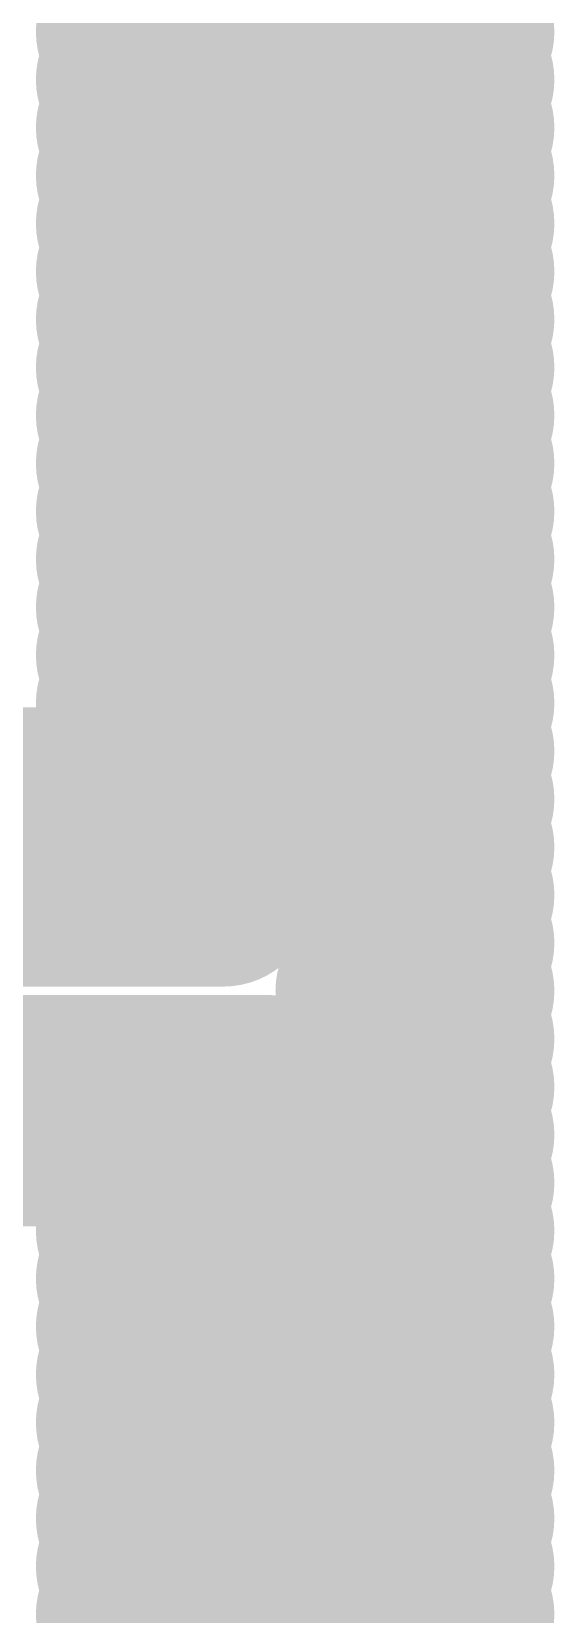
# Model space of a CAD drawing. Header units: inches. Extents: x -4.4 to 45.3, y -0.3 to 53.7.
# Drawn here: x 21.71 to 21.927, y 11.065 to 11.723 of the extents above; entities that cross this region are included whole.
import ezdxf

# ---------------------------------------------------------------- set-up
doc = ezdxf.new("R2010")
doc.units = ezdxf.units.IN
doc.layers.add('Bottom Overlay', color=54, linetype='Continuous')

msp = doc.modelspace()

# ---------------------------------------------------------------- linework, layer by layer
at = {"layer": 'Bottom Overlay'}
for points in [[(21.74977, 11.74286, 0.0762, 0.0762, 0), (21.80959, 11.74286, 0.0762, 0.0762, 0)], [(21.84947, 11.74286, 0.0762, 0.0762, 0), (21.88935, 11.74286, 0.0762, 0.0762, 0)], [(21.74977, 11.72293, 0.0762, 0.0762, 0), (21.80959, 11.72293, 0.0762, 0.0762, 0)], [(21.84947, 11.72293, 0.0762, 0.0762, 0), (21.88935, 11.72293, 0.0762, 0.0762, 0)], [(21.74977, 11.70298, 0.0762, 0.0762, 0), (21.80959, 11.70298, 0.0762, 0.0762, 0)], [(21.84947, 11.70298, 0.0762, 0.0762, 0), (21.88935, 11.70298, 0.0762, 0.0762, 0)], [(21.74977, 11.68304, 0.0762, 0.0762, 0), (21.80959, 11.68304, 0.0762, 0.0762, 0)], [(21.84947, 11.68304, 0.0762, 0.0762, 0), (21.88935, 11.68304, 0.0762, 0.0762, 0)], [(21.74977, 11.6631, 0.0762, 0.0762, 0), (21.80959, 11.6631, 0.0762, 0.0762, 0)], [(21.84947, 11.6631, 0.0762, 0.0762, 0), (21.88935, 11.6631, 0.0762, 0.0762, 0)], [(21.74977, 11.64316, 0.0762, 0.0762, 0), (21.80959, 11.64316, 0.0762, 0.0762, 0)], [(21.84947, 11.64316, 0.0762, 0.0762, 0), (21.88935, 11.64316, 0.0762, 0.0762, 0)], [(21.74977, 11.62322, 0.0762, 0.0762, 0), (21.80959, 11.62322, 0.0762, 0.0762, 0)], [(21.84947, 11.62322, 0.0762, 0.0762, 0), (21.88935, 11.62322, 0.0762, 0.0762, 0)], [(21.74977, 11.60328, 0.0762, 0.0762, 0), (21.80959, 11.60328, 0.0762, 0.0762, 0)], [(21.84947, 11.60328, 0.0762, 0.0762, 0), (21.88935, 11.60328, 0.0762, 0.0762, 0)], [(21.74977, 11.58334, 0.0762, 0.0762, 0), (21.80959, 11.58334, 0.0762, 0.0762, 0)], [(21.84947, 11.58334, 0.0762, 0.0762, 0), (21.88935, 11.58334, 0.0762, 0.0762, 0)], [(21.74977, 11.5634, 0.0762, 0.0762, 0), (21.80959, 11.5634, 0.0762, 0.0762, 0)], [(21.84947, 11.5634, 0.0762, 0.0762, 0), (21.88935, 11.5634, 0.0762, 0.0762, 0)], [(21.74977, 11.54346, 0.0762, 0.0762, 0), (21.80959, 11.54346, 0.0762, 0.0762, 0)], [(21.84947, 11.54346, 0.0762, 0.0762, 0), (21.88935, 11.54346, 0.0762, 0.0762, 0)], [(21.74977, 11.52352, 0.0762, 0.0762, 0), (21.80959, 11.52352, 0.0762, 0.0762, 0)], [(21.84947, 11.52352, 0.0762, 0.0762, 0), (21.88935, 11.52352, 0.0762, 0.0762, 0)], [(21.74977, 11.50358, 0.0762, 0.0762, 0), (21.80959, 11.50358, 0.0762, 0.0762, 0)], [(21.84947, 11.50358, 0.0762, 0.0762, 0), (21.88935, 11.50358, 0.0762, 0.0762, 0)], [(21.74977, 11.48364, 0.0762, 0.0762, 0), (21.80959, 11.48364, 0.0762, 0.0762, 0)], [(21.84947, 11.48364, 0.0762, 0.0762, 0), (21.88935, 11.48364, 0.0762, 0.0762, 0)], [(21.74977, 11.4637, 0.0762, 0.0762, 0), (21.80959, 11.4637, 0.0762, 0.0762, 0)], [(21.84947, 11.4637, 0.0762, 0.0762, 0), (21.88935, 11.4637, 0.0762, 0.0762, 0)], [(21.74977, 11.44376, 0.0762, 0.0762, 0), (21.80959, 11.44376, 0.0762, 0.0762, 0)], [(21.84947, 11.44376, 0.0762, 0.0762, 0), (21.88935, 11.44376, 0.0762, 0.0762, 0)], [(21.74977, 11.42382, 0.0762, 0.0762, 0), (21.80959, 11.42382, 0.0762, 0.0762, 0)], [(21.84947, 11.42382, 0.0762, 0.0762, 0), (21.88935, 11.42382, 0.0762, 0.0762, 0)], [(20.45366, 11.40388, 0.0762, 0.0762, 0), (21.80959, 11.40388, 0.0762, 0.0762, 0)], [(21.84947, 11.40388, 0.0762, 0.0762, 0), (21.88935, 11.40388, 0.0762, 0.0762, 0)], [(20.45366, 11.38394, 0.0762, 0.0762, 0), (21.80959, 11.38394, 0.0762, 0.0762, 0)], [(21.84947, 11.38394, 0.0762, 0.0762, 0), (21.88935, 11.38394, 0.0762, 0.0762, 0)], [(20.45366, 11.364, 0.0762, 0.0762, 0), (21.78965, 11.364, 0.0762, 0.0762, 0)], [(21.84947, 11.364, 0.0762, 0.0762, 0), (21.88935, 11.364, 0.0762, 0.0762, 0)], [(21.84947, 11.34406, 0.0762, 0.0762, 0), (21.88935, 11.34406, 0.0762, 0.0762, 0)], [(21.84947, 11.32412, 0.0762, 0.0762, 0), (21.88935, 11.32412, 0.0762, 0.0762, 0)], [(21.84947, 11.30418, 0.0762, 0.0762, 0), (21.88935, 11.30418, 0.0762, 0.0762, 0)], [(20.45366, 11.28424, 0.0762, 0.0762, 0), (21.80959, 11.28424, 0.0762, 0.0762, 0)], [(21.84947, 11.28424, 0.0762, 0.0762, 0), (21.88935, 11.28424, 0.0762, 0.0762, 0)], [(20.45366, 11.2643, 0.0762, 0.0762, 0), (21.80959, 11.2643, 0.0762, 0.0762, 0)], [(21.84947, 11.2643, 0.0762, 0.0762, 0), (21.88935, 11.2643, 0.0762, 0.0762, 0)], [(21.74977, 11.24436, 0.0762, 0.0762, 0), (21.80959, 11.24436, 0.0762, 0.0762, 0)], [(21.84947, 11.24436, 0.0762, 0.0762, 0), (21.88935, 11.24436, 0.0762, 0.0762, 0)], [(21.74977, 11.22442, 0.0762, 0.0762, 0), (21.80959, 11.22442, 0.0762, 0.0762, 0)], [(21.84947, 11.22442, 0.0762, 0.0762, 0), (21.88935, 11.22442, 0.0762, 0.0762, 0)], [(21.74977, 11.20448, 0.0762, 0.0762, 0), (21.80959, 11.20448, 0.0762, 0.0762, 0)], [(21.84947, 11.20448, 0.0762, 0.0762, 0), (21.88935, 11.20448, 0.0762, 0.0762, 0)], [(21.74977, 11.18454, 0.0762, 0.0762, 0), (21.80959, 11.18454, 0.0762, 0.0762, 0)], [(21.84947, 11.18454, 0.0762, 0.0762, 0), (21.88935, 11.18454, 0.0762, 0.0762, 0)], [(21.74977, 11.1646, 0.0762, 0.0762, 0), (21.80959, 11.1646, 0.0762, 0.0762, 0)], [(21.84947, 11.1646, 0.0762, 0.0762, 0), (21.88935, 11.1646, 0.0762, 0.0762, 0)], [(21.74977, 11.14466, 0.0762, 0.0762, 0), (21.80959, 11.14466, 0.0762, 0.0762, 0)], [(21.84947, 11.14466, 0.0762, 0.0762, 0), (21.88935, 11.14466, 0.0762, 0.0762, 0)], [(21.74977, 11.12472, 0.0762, 0.0762, 0), (21.80959, 11.12472, 0.0762, 0.0762, 0)], [(21.84947, 11.12472, 0.0762, 0.0762, 0), (21.88935, 11.12472, 0.0762, 0.0762, 0)], [(21.74977, 11.10478, 0.0762, 0.0762, 0), (21.80959, 11.10478, 0.0762, 0.0762, 0)], [(21.84947, 11.10478, 0.0762, 0.0762, 0), (21.88935, 11.10478, 0.0762, 0.0762, 0)], [(21.74977, 11.08484, 0.0762, 0.0762, 0), (21.80959, 11.08484, 0.0762, 0.0762, 0)], [(21.84947, 11.08484, 0.0762, 0.0762, 0), (21.88935, 11.08484, 0.0762, 0.0762, 0)], [(21.74977, 11.0649, 0.0762, 0.0762, 0), (21.80959, 11.0649, 0.0762, 0.0762, 0)], [(21.84947, 11.0649, 0.0762, 0.0762, 0), (21.88935, 11.0649, 0.0762, 0.0762, 0)], [(21.74977, 11.04496, 0.0762, 0.0762, 0), (21.80959, 11.04496, 0.0762, 0.0762, 0)], [(21.84947, 11.04496, 0.0762, 0.0762, 0), (21.88935, 11.04496, 0.0762, 0.0762, 0)]]:
    msp.add_lwpolyline(points, format="xyseb", dxfattribs=at)
for points in [[(21.73072, 11.74286, 0.0381, 0.0381, 1), (21.76882, 11.74286, 0.0381, 0.0381, 1)], [(21.79054, 11.74286, 0.0381, 0.0381, 1), (21.82864, 11.74286, 0.0381, 0.0381, 1)], [(21.83042, 11.74286, 0.0381, 0.0381, 1), (21.86852, 11.74286, 0.0381, 0.0381, 1)], [(21.8703, 11.74286, 0.0381, 0.0381, 1), (21.9084, 11.74286, 0.0381, 0.0381, 1)], [(21.73072, 11.72293, 0.0381, 0.0381, 1), (21.76882, 11.72293, 0.0381, 0.0381, 1)], [(21.79054, 11.72293, 0.0381, 0.0381, 1), (21.82864, 11.72293, 0.0381, 0.0381, 1)], [(21.83042, 11.72293, 0.0381, 0.0381, 1), (21.86852, 11.72293, 0.0381, 0.0381, 1)], [(21.8703, 11.72293, 0.0381, 0.0381, 1), (21.9084, 11.72293, 0.0381, 0.0381, 1)], [(21.73072, 11.70298, 0.0381, 0.0381, 1), (21.76882, 11.70298, 0.0381, 0.0381, 1)], [(21.79054, 11.70298, 0.0381, 0.0381, 1), (21.82864, 11.70298, 0.0381, 0.0381, 1)], [(21.83042, 11.70298, 0.0381, 0.0381, 1), (21.86852, 11.70298, 0.0381, 0.0381, 1)], [(21.8703, 11.70298, 0.0381, 0.0381, 1), (21.9084, 11.70298, 0.0381, 0.0381, 1)], [(21.73072, 11.68304, 0.0381, 0.0381, 1), (21.76882, 11.68304, 0.0381, 0.0381, 1)], [(21.79054, 11.68304, 0.0381, 0.0381, 1), (21.82864, 11.68304, 0.0381, 0.0381, 1)], [(21.83042, 11.68304, 0.0381, 0.0381, 1), (21.86852, 11.68304, 0.0381, 0.0381, 1)], [(21.8703, 11.68304, 0.0381, 0.0381, 1), (21.9084, 11.68304, 0.0381, 0.0381, 1)], [(21.73072, 11.6631, 0.0381, 0.0381, 1), (21.76882, 11.6631, 0.0381, 0.0381, 1)], [(21.79054, 11.6631, 0.0381, 0.0381, 1), (21.82864, 11.6631, 0.0381, 0.0381, 1)], [(21.83042, 11.6631, 0.0381, 0.0381, 1), (21.86852, 11.6631, 0.0381, 0.0381, 1)], [(21.8703, 11.6631, 0.0381, 0.0381, 1), (21.9084, 11.6631, 0.0381, 0.0381, 1)], [(21.73072, 11.64316, 0.0381, 0.0381, 1), (21.76882, 11.64316, 0.0381, 0.0381, 1)], [(21.79054, 11.64316, 0.0381, 0.0381, 1), (21.82864, 11.64316, 0.0381, 0.0381, 1)], [(21.83042, 11.64316, 0.0381, 0.0381, 1), (21.86852, 11.64316, 0.0381, 0.0381, 1)], [(21.8703, 11.64316, 0.0381, 0.0381, 1), (21.9084, 11.64316, 0.0381, 0.0381, 1)], [(21.73072, 11.62322, 0.0381, 0.0381, 1), (21.76882, 11.62322, 0.0381, 0.0381, 1)], [(21.79054, 11.62322, 0.0381, 0.0381, 1), (21.82864, 11.62322, 0.0381, 0.0381, 1)], [(21.83042, 11.62322, 0.0381, 0.0381, 1), (21.86852, 11.62322, 0.0381, 0.0381, 1)], [(21.8703, 11.62322, 0.0381, 0.0381, 1), (21.9084, 11.62322, 0.0381, 0.0381, 1)], [(21.73072, 11.60328, 0.0381, 0.0381, 1), (21.76882, 11.60328, 0.0381, 0.0381, 1)], [(21.79054, 11.60328, 0.0381, 0.0381, 1), (21.82864, 11.60328, 0.0381, 0.0381, 1)], [(21.83042, 11.60328, 0.0381, 0.0381, 1), (21.86852, 11.60328, 0.0381, 0.0381, 1)], [(21.8703, 11.60328, 0.0381, 0.0381, 1), (21.9084, 11.60328, 0.0381, 0.0381, 1)], [(21.73072, 11.58334, 0.0381, 0.0381, 1), (21.76882, 11.58334, 0.0381, 0.0381, 1)], [(21.79054, 11.58334, 0.0381, 0.0381, 1), (21.82864, 11.58334, 0.0381, 0.0381, 1)], [(21.83042, 11.58334, 0.0381, 0.0381, 1), (21.86852, 11.58334, 0.0381, 0.0381, 1)], [(21.8703, 11.58334, 0.0381, 0.0381, 1), (21.9084, 11.58334, 0.0381, 0.0381, 1)], [(21.73072, 11.5634, 0.0381, 0.0381, 1), (21.76882, 11.5634, 0.0381, 0.0381, 1)], [(21.79054, 11.5634, 0.0381, 0.0381, 1), (21.82864, 11.5634, 0.0381, 0.0381, 1)], [(21.83042, 11.5634, 0.0381, 0.0381, 1), (21.86852, 11.5634, 0.0381, 0.0381, 1)], [(21.8703, 11.5634, 0.0381, 0.0381, 1), (21.9084, 11.5634, 0.0381, 0.0381, 1)], [(21.73072, 11.54346, 0.0381, 0.0381, 1), (21.76882, 11.54346, 0.0381, 0.0381, 1)], [(21.79054, 11.54346, 0.0381, 0.0381, 1), (21.82864, 11.54346, 0.0381, 0.0381, 1)], [(21.83042, 11.54346, 0.0381, 0.0381, 1), (21.86852, 11.54346, 0.0381, 0.0381, 1)], [(21.8703, 11.54346, 0.0381, 0.0381, 1), (21.9084, 11.54346, 0.0381, 0.0381, 1)], [(21.73072, 11.52352, 0.0381, 0.0381, 1), (21.76882, 11.52352, 0.0381, 0.0381, 1)], [(21.79054, 11.52352, 0.0381, 0.0381, 1), (21.82864, 11.52352, 0.0381, 0.0381, 1)], [(21.83042, 11.52352, 0.0381, 0.0381, 1), (21.86852, 11.52352, 0.0381, 0.0381, 1)], [(21.8703, 11.52352, 0.0381, 0.0381, 1), (21.9084, 11.52352, 0.0381, 0.0381, 1)], [(21.73072, 11.50358, 0.0381, 0.0381, 1), (21.76882, 11.50358, 0.0381, 0.0381, 1)], [(21.79054, 11.50358, 0.0381, 0.0381, 1), (21.82864, 11.50358, 0.0381, 0.0381, 1)], [(21.83042, 11.50358, 0.0381, 0.0381, 1), (21.86852, 11.50358, 0.0381, 0.0381, 1)], [(21.8703, 11.50358, 0.0381, 0.0381, 1), (21.9084, 11.50358, 0.0381, 0.0381, 1)], [(21.73072, 11.48364, 0.0381, 0.0381, 1), (21.76882, 11.48364, 0.0381, 0.0381, 1)], [(21.79054, 11.48364, 0.0381, 0.0381, 1), (21.82864, 11.48364, 0.0381, 0.0381, 1)], [(21.83042, 11.48364, 0.0381, 0.0381, 1), (21.86852, 11.48364, 0.0381, 0.0381, 1)], [(21.8703, 11.48364, 0.0381, 0.0381, 1), (21.9084, 11.48364, 0.0381, 0.0381, 1)], [(21.73072, 11.4637, 0.0381, 0.0381, 1), (21.76882, 11.4637, 0.0381, 0.0381, 1)], [(21.79054, 11.4637, 0.0381, 0.0381, 1), (21.82864, 11.4637, 0.0381, 0.0381, 1)], [(21.83042, 11.4637, 0.0381, 0.0381, 1), (21.86852, 11.4637, 0.0381, 0.0381, 1)], [(21.8703, 11.4637, 0.0381, 0.0381, 1), (21.9084, 11.4637, 0.0381, 0.0381, 1)], [(21.73072, 11.44376, 0.0381, 0.0381, 1), (21.76882, 11.44376, 0.0381, 0.0381, 1)], [(21.79054, 11.44376, 0.0381, 0.0381, 1), (21.82864, 11.44376, 0.0381, 0.0381, 1)], [(21.83042, 11.44376, 0.0381, 0.0381, 1), (21.86852, 11.44376, 0.0381, 0.0381, 1)], [(21.8703, 11.44376, 0.0381, 0.0381, 1), (21.9084, 11.44376, 0.0381, 0.0381, 1)], [(21.73072, 11.42382, 0.0381, 0.0381, 1), (21.76882, 11.42382, 0.0381, 0.0381, 1)], [(21.79054, 11.42382, 0.0381, 0.0381, 1), (21.82864, 11.42382, 0.0381, 0.0381, 1)], [(21.83042, 11.42382, 0.0381, 0.0381, 1), (21.86852, 11.42382, 0.0381, 0.0381, 1)], [(21.8703, 11.42382, 0.0381, 0.0381, 1), (21.9084, 11.42382, 0.0381, 0.0381, 1)], [(21.79054, 11.40388, 0.0381, 0.0381, 1), (21.82864, 11.40388, 0.0381, 0.0381, 1)], [(21.83042, 11.40388, 0.0381, 0.0381, 1), (21.86852, 11.40388, 0.0381, 0.0381, 1)], [(21.8703, 11.40388, 0.0381, 0.0381, 1), (21.9084, 11.40388, 0.0381, 0.0381, 1)], [(21.79054, 11.38394, 0.0381, 0.0381, 1), (21.82864, 11.38394, 0.0381, 0.0381, 1)], [(21.83042, 11.38394, 0.0381, 0.0381, 1), (21.86852, 11.38394, 0.0381, 0.0381, 1)], [(21.8703, 11.38394, 0.0381, 0.0381, 1), (21.9084, 11.38394, 0.0381, 0.0381, 1)], [(21.7706, 11.364, 0.0381, 0.0381, 1), (21.8087, 11.364, 0.0381, 0.0381, 1)], [(21.83042, 11.364, 0.0381, 0.0381, 1), (21.86852, 11.364, 0.0381, 0.0381, 1)], [(21.8703, 11.364, 0.0381, 0.0381, 1), (21.9084, 11.364, 0.0381, 0.0381, 1)], [(21.83042, 11.34406, 0.0381, 0.0381, 1), (21.86852, 11.34406, 0.0381, 0.0381, 1)], [(21.8703, 11.34406, 0.0381, 0.0381, 1), (21.9084, 11.34406, 0.0381, 0.0381, 1)], [(21.83042, 11.32412, 0.0381, 0.0381, 1), (21.86852, 11.32412, 0.0381, 0.0381, 1)], [(21.8703, 11.32412, 0.0381, 0.0381, 1), (21.9084, 11.32412, 0.0381, 0.0381, 1)], [(21.83042, 11.30418, 0.0381, 0.0381, 1), (21.86852, 11.30418, 0.0381, 0.0381, 1)], [(21.8703, 11.30418, 0.0381, 0.0381, 1), (21.9084, 11.30418, 0.0381, 0.0381, 1)], [(21.79054, 11.28424, 0.0381, 0.0381, 1), (21.82864, 11.28424, 0.0381, 0.0381, 1)], [(21.83042, 11.28424, 0.0381, 0.0381, 1), (21.86852, 11.28424, 0.0381, 0.0381, 1)], [(21.8703, 11.28424, 0.0381, 0.0381, 1), (21.9084, 11.28424, 0.0381, 0.0381, 1)], [(21.79054, 11.2643, 0.0381, 0.0381, 1), (21.82864, 11.2643, 0.0381, 0.0381, 1)], [(21.83042, 11.2643, 0.0381, 0.0381, 1), (21.86852, 11.2643, 0.0381, 0.0381, 1)], [(21.8703, 11.2643, 0.0381, 0.0381, 1), (21.9084, 11.2643, 0.0381, 0.0381, 1)], [(21.73072, 11.24436, 0.0381, 0.0381, 1), (21.76882, 11.24436, 0.0381, 0.0381, 1)], [(21.79054, 11.24436, 0.0381, 0.0381, 1), (21.82864, 11.24436, 0.0381, 0.0381, 1)], [(21.83042, 11.24436, 0.0381, 0.0381, 1), (21.86852, 11.24436, 0.0381, 0.0381, 1)], [(21.8703, 11.24436, 0.0381, 0.0381, 1), (21.9084, 11.24436, 0.0381, 0.0381, 1)], [(21.73072, 11.22442, 0.0381, 0.0381, 1), (21.76882, 11.22442, 0.0381, 0.0381, 1)], [(21.79054, 11.22442, 0.0381, 0.0381, 1), (21.82864, 11.22442, 0.0381, 0.0381, 1)], [(21.83042, 11.22442, 0.0381, 0.0381, 1), (21.86852, 11.22442, 0.0381, 0.0381, 1)], [(21.8703, 11.22442, 0.0381, 0.0381, 1), (21.9084, 11.22442, 0.0381, 0.0381, 1)], [(21.73072, 11.20448, 0.0381, 0.0381, 1), (21.76882, 11.20448, 0.0381, 0.0381, 1)], [(21.79054, 11.20448, 0.0381, 0.0381, 1), (21.82864, 11.20448, 0.0381, 0.0381, 1)], [(21.83042, 11.20448, 0.0381, 0.0381, 1), (21.86852, 11.20448, 0.0381, 0.0381, 1)], [(21.8703, 11.20448, 0.0381, 0.0381, 1), (21.9084, 11.20448, 0.0381, 0.0381, 1)], [(21.73072, 11.18454, 0.0381, 0.0381, 1), (21.76882, 11.18454, 0.0381, 0.0381, 1)], [(21.79054, 11.18454, 0.0381, 0.0381, 1), (21.82864, 11.18454, 0.0381, 0.0381, 1)], [(21.83042, 11.18454, 0.0381, 0.0381, 1), (21.86852, 11.18454, 0.0381, 0.0381, 1)], [(21.8703, 11.18454, 0.0381, 0.0381, 1), (21.9084, 11.18454, 0.0381, 0.0381, 1)], [(21.73072, 11.1646, 0.0381, 0.0381, 1), (21.76882, 11.1646, 0.0381, 0.0381, 1)], [(21.79054, 11.1646, 0.0381, 0.0381, 1), (21.82864, 11.1646, 0.0381, 0.0381, 1)], [(21.83042, 11.1646, 0.0381, 0.0381, 1), (21.86852, 11.1646, 0.0381, 0.0381, 1)], [(21.8703, 11.1646, 0.0381, 0.0381, 1), (21.9084, 11.1646, 0.0381, 0.0381, 1)], [(21.73072, 11.14466, 0.0381, 0.0381, 1), (21.76882, 11.14466, 0.0381, 0.0381, 1)], [(21.79054, 11.14466, 0.0381, 0.0381, 1), (21.82864, 11.14466, 0.0381, 0.0381, 1)], [(21.83042, 11.14466, 0.0381, 0.0381, 1), (21.86852, 11.14466, 0.0381, 0.0381, 1)], [(21.8703, 11.14466, 0.0381, 0.0381, 1), (21.9084, 11.14466, 0.0381, 0.0381, 1)], [(21.73072, 11.12472, 0.0381, 0.0381, 1), (21.76882, 11.12472, 0.0381, 0.0381, 1)], [(21.79054, 11.12472, 0.0381, 0.0381, 1), (21.82864, 11.12472, 0.0381, 0.0381, 1)], [(21.83042, 11.12472, 0.0381, 0.0381, 1), (21.86852, 11.12472, 0.0381, 0.0381, 1)], [(21.8703, 11.12472, 0.0381, 0.0381, 1), (21.9084, 11.12472, 0.0381, 0.0381, 1)], [(21.73072, 11.10478, 0.0381, 0.0381, 1), (21.76882, 11.10478, 0.0381, 0.0381, 1)], [(21.79054, 11.10478, 0.0381, 0.0381, 1), (21.82864, 11.10478, 0.0381, 0.0381, 1)], [(21.83042, 11.10478, 0.0381, 0.0381, 1), (21.86852, 11.10478, 0.0381, 0.0381, 1)], [(21.8703, 11.10478, 0.0381, 0.0381, 1), (21.9084, 11.10478, 0.0381, 0.0381, 1)], [(21.73072, 11.08484, 0.0381, 0.0381, 1), (21.76882, 11.08484, 0.0381, 0.0381, 1)], [(21.79054, 11.08484, 0.0381, 0.0381, 1), (21.82864, 11.08484, 0.0381, 0.0381, 1)], [(21.83042, 11.08484, 0.0381, 0.0381, 1), (21.86852, 11.08484, 0.0381, 0.0381, 1)], [(21.8703, 11.08484, 0.0381, 0.0381, 1), (21.9084, 11.08484, 0.0381, 0.0381, 1)], [(21.73072, 11.0649, 0.0381, 0.0381, 1), (21.76882, 11.0649, 0.0381, 0.0381, 1)], [(21.79054, 11.0649, 0.0381, 0.0381, 1), (21.82864, 11.0649, 0.0381, 0.0381, 1)], [(21.83042, 11.0649, 0.0381, 0.0381, 1), (21.86852, 11.0649, 0.0381, 0.0381, 1)], [(21.8703, 11.0649, 0.0381, 0.0381, 1), (21.9084, 11.0649, 0.0381, 0.0381, 1)], [(21.73072, 11.04496, 0.0381, 0.0381, 1), (21.76882, 11.04496, 0.0381, 0.0381, 1)], [(21.79054, 11.04496, 0.0381, 0.0381, 1), (21.82864, 11.04496, 0.0381, 0.0381, 1)], [(21.83042, 11.04496, 0.0381, 0.0381, 1), (21.86852, 11.04496, 0.0381, 0.0381, 1)], [(21.8703, 11.04496, 0.0381, 0.0381, 1), (21.9084, 11.04496, 0.0381, 0.0381, 1)]]:
    msp.add_lwpolyline(points, format="xyseb", close=True, dxfattribs=at)

doc.saveas('drawing.dxf')
